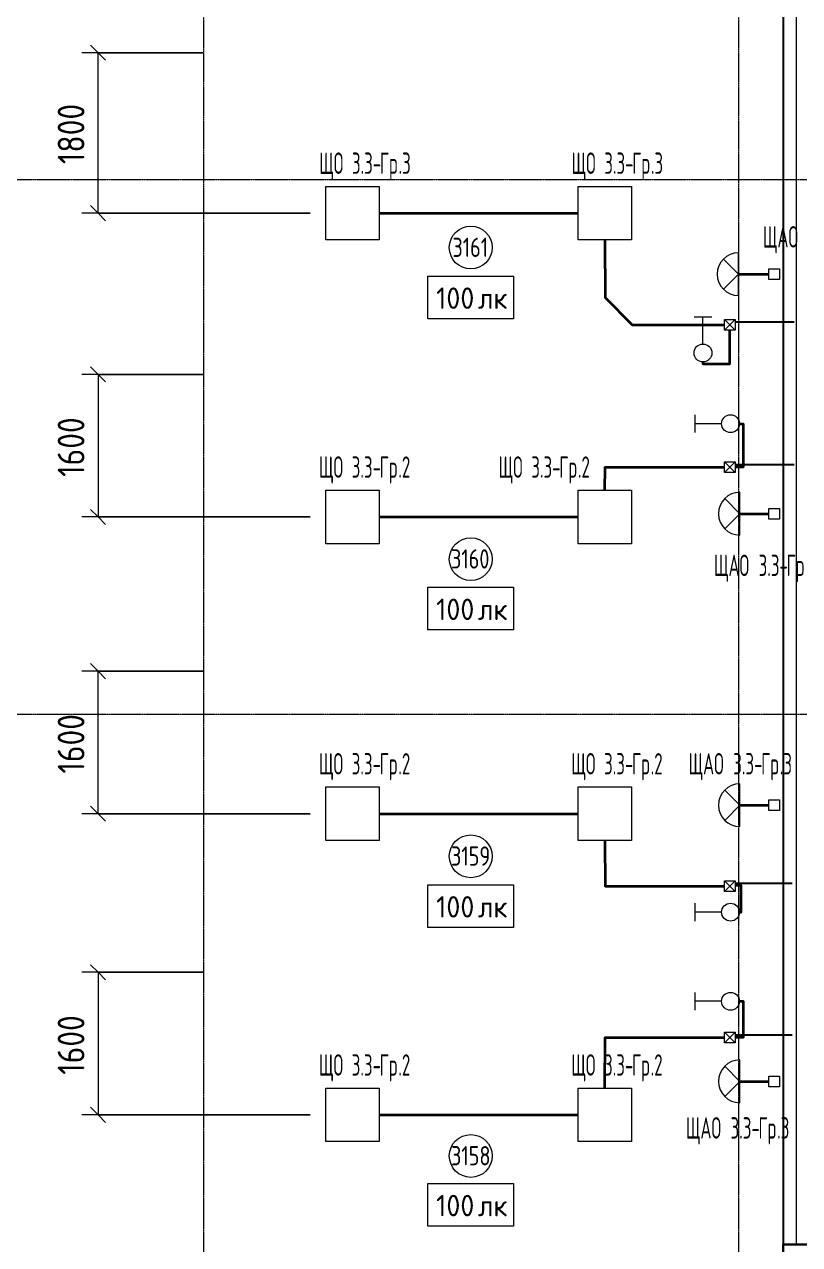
# Model space of a CAD drawing. Header units: millimetres. Extents: x -4730 to 98194, y -4296 to 93388.
# Drawn here: x 75991 to 84684, y 60549 to 74243 of the extents above; entities that cross this region are included whole.
import ezdxf

# ---------------------------------------------------------------- set-up
doc = ezdxf.new("R2010")
doc.units = ezdxf.units.MM
doc.linetypes.add('Линия сетки', pattern=[22.225, 12.7, -3.175, 3.175, -3.175])
for name, color, linetype, lineweight, true_color in [('Кабельные лотки', 5, 'Continuous', 25, 0x0000ff), ('Короба', 7, 'Continuous', 25, 0x008000), ('Соединительные детали кабельных лотков', 5, 'Continuous', 25, 0x0000ff), ('Типовые аннотации', 5, 'Continuous', 18, 0x0000ff)]:
    doc.layers.add(name, color=color, linetype=linetype, lineweight=lineweight, true_color=true_color)
for name, color, linetype, lineweight in [('Марки помещений', 7, 'Continuous', 9), ('Марки силовых электроприборов', 7, 'Continuous', 9), ('Осевая линия', 7, 'Continuous', 18), ('Оси', 7, 'Continuous', 9), ('Провода', 7, 'Continuous', 35), ('Размеры', 7, 'Continuous', 9), ('Размеры-120', 7, 'Continuous', 9)]:
    doc.layers.add(name, color=color, linetype=linetype, lineweight=lineweight)
doc.styles.add('GOST Common', font='GOST_Common.ttf', dxfattribs={"width": 0.6, "height": 240})
doc.styles.add('GOST Common_1', font='GOST_Common.ttf', dxfattribs={"width": 0.9, "height": 300})
doc.styles.add('GOST Common_2', font='GOST_Common.ttf', dxfattribs={"width": 0.8, "height": 216})
doc.styles.add('GOST Common_3', font='GOST_Common.ttf', dxfattribs={"height": 240})
doc.dimstyles.new('ADSK_Проверочный', dxfattribs={"dimscale": 304.8, "dimtxt": 301.714499, "dimasz": 0.556693, "dimexe": 0.590551, "dimexo": 0.590551, "dimgap": 0.19685, "dimtad": 1, "dimdec": 3, "dimrnd": 0.001, "dimdsep": 46, "dimtxsty": 'GOST Common_1', "dimblk1": 'OBLIQUE', "dimblk2": 'OBLIQUE', "dimsah": 1, "dimcen": 0.09, "dimazin": 0, "dimtfac": 1, "dimtdec": 4, "dimtix": 1, "dimtmove": 0, "dimatfit": 3, "dimfxl": 1, "dimtvp": 1, "dimtolj": 1, "dimtzin": 0, "dimarcsym": 2})

# ---------------------------------------------------------------- blocks, each defined once
blk = doc.blocks.new('M_Горизонтальный тройник для канального - Радиус 100 мм-2745902-3-й этаж')
at = {"layer": 'Соединительные детали кабельных лотков'}
for p, q in [((275, 150), (-275, 150)), ((-275, 150), (-275, -150)), ((-275, -150), (-275, 150)), ((-275, 150), (275, 150)), ((-275, 150), (-275, 150)), ((275, -150), (275, 150)), ((275, 150), (275, -150)), ((275, 150), (275, 150)), ((-275, -150), (-200, -150)), ((-200, -150), (-275, -150)), ((-275, -150), (-275, -150)), ((-100, -250), (-100, -325)), ((-100, -325), (-100, -250)), ((100, -325), (100, -250)), ((100, -250), (100, -325)), ((200, -150), (275, -150)), ((275, -150), (200, -150)), ((275, -150), (275, -150)), ((-100, -325), (100, -325)), ((100, -325), (-100, -325)), ((-100, -325), (-100, -325)), ((100, -325), (100, -325))]:
    blk.add_line(p, q, dxfattribs=at)
for centre, start, end in [((-200, -250), 0, 90), ((-200, -250), 0, 90), ((200, -250), 90, 180), ((200, -250), 90, 180)]:
    blk.add_arc(centre, 100, start, end, dxfattribs=at)
blk = doc.blocks.new('DIMBLOCK184-3-й этаж')
at = {"layer": 'Размеры-120'}
for p, q in [((76816, 73925), (76731, 74010)), ((77990, 73925), (76636, 73925)), ((76816, 72125), (76816, 73925)), ((76816, 73925), (76901, 73840)), ((76816, 73925), (77990, 73925)), ((76816, 72125), (76731, 72210)), ((79195, 72125), (76636, 72125)), ((76816, 72125), (76901, 72040)), ((76816, 72125), (79195, 72125))]:
    blk.add_line(p, q, dxfattribs=at)
at = {"layer": 'Размеры-120', "color": 0, "insert": (76364, 72675), "char_height": 300, "width": 840.71, "attachment_point": 1, "rotation": 90, "line_spacing_factor": 1.022761, "style": 'GOST Common_1'}
blk.add_mtext('1800', dxfattribs=at)
blk = doc.blocks.new('_Oblique')
at = {"color": 0, "linetype": 'ByBlock', "lineweight": -2}
blk.add_line((-0.5, -0.5), (0.5, 0.5), dxfattribs=at)
blk = doc.blocks.new('DIMBLOCK185-3-й этаж')
at = {"layer": 'Размеры-120'}
for p, q in [((76816, 70315), (76731, 70400)), ((77990, 70315), (76636, 70315)), ((76816, 70315), (76816, 68715)), ((76816, 70315), (76901, 70230)), ((76816, 70315), (77990, 70315)), ((76816, 68715), (76731, 68800)), ((79195, 68715), (76636, 68715)), ((76816, 68715), (76901, 68630)), ((76816, 68715), (79195, 68715))]:
    blk.add_line(p, q, dxfattribs=at)
at = {"layer": 'Размеры-120', "color": 0, "insert": (76364, 69165), "char_height": 300, "width": 840.71, "attachment_point": 1, "rotation": 90, "line_spacing_factor": 1.022761, "style": 'GOST Common_1'}
blk.add_mtext('1600', dxfattribs=at)
blk = doc.blocks.new('DIMBLOCK186-3-й этаж')
at = {"layer": 'Размеры-120'}
for p, q in [((77990, 66985), (76636, 66985)), ((76816, 66985), (76731, 67070)), ((76816, 65385), (76816, 66985)), ((76816, 66985), (76901, 66900)), ((76816, 66985), (77990, 66985)), ((76816, 65385), (76731, 65470)), ((79195, 65385), (76636, 65385)), ((76816, 65385), (76901, 65300)), ((76816, 65385), (79195, 65385))]:
    blk.add_line(p, q, dxfattribs=at)
at = {"layer": 'Размеры-120', "color": 0, "insert": (76364, 65835), "char_height": 300, "width": 840.71, "attachment_point": 1, "rotation": 90, "line_spacing_factor": 1.022761, "style": 'GOST Common_1'}
blk.add_mtext('1600', dxfattribs=at)
blk = doc.blocks.new('DIMBLOCK187-3-й этаж')
at = {"layer": 'Размеры-120'}
for p, q in [((76816, 63605), (76731, 63690)), ((77990, 63605), (76636, 63605)), ((76816, 63605), (76816, 62005)), ((76816, 63605), (76901, 63520)), ((76816, 63605), (77990, 63605)), ((76816, 62005), (76731, 62090)), ((79195, 62005), (76636, 62005)), ((76816, 62005), (76901, 61920)), ((76816, 62005), (79195, 62005))]:
    blk.add_line(p, q, dxfattribs=at)
at = {"layer": 'Размеры-120', "color": 0, "insert": (76364, 62455), "char_height": 300, "width": 840.71, "attachment_point": 1, "rotation": 90, "line_spacing_factor": 1.022761, "style": 'GOST Common_1'}
blk.add_mtext('1600', dxfattribs=at)
blk = doc.blocks.new('ADSK_Марка_Помещение_1_ГОСТ21-501-2011 - Номер-85995-3-й этаж')
at = {"layer": 'Марки помещений'}
blk.add_circle((0, 0), 2, dxfattribs=at)
blk = doc.blocks.new('Морка помещения_освещённость_ - Морка помещения_освещённость_-1484368-3-й этаж')
at = {"layer": 'Марки помещений', "color": 190, "true_color": 0x8000ff}
for p, q in [((-4, 0), (-4, 4)), ((-4, 4), (4, 4)), ((4, 4), (4, 0)), ((4, 0), (-4, 0))]:
    blk.add_line(p, q, dxfattribs=at)

msp = doc.modelspace()

# ---------------------------------------------------------------- linework, layer by layer
at = {"layer": 'Кабельные лотки'}
for p in [(84497.9607, 87248.1437), (84797.9607, 60549.3828)]:
    msp.add_line(p, (84497.9607, 60549.3828), dxfattribs=at)
at = {"layer": 'Короба'}
for p, q in [((83961.8917, 70904.499), (84621.8917, 70904.499)), ((83961.8917, 69304.499), (84621.8917, 69304.499)), ((83961.8917, 64604.499), (84601.8917, 64604.499)), ((83961.8917, 62904.499), (84601.8917, 62904.499))]:
    msp.add_line(p, q, dxfattribs=at)
at = {"layer": 'Осевая линия'}
msp.add_line((84647.9607, 60549.3828), (84647.9607, 87248.1437), dxfattribs=at)
at = {"layer": 'Оси', "linetype": 'Линия сетки'}
for p, q in [((78000, 93388.3703), (78000, -3096.3487)), ((84000, 93388.3703), (84000, -3096.3487)), ((98194.2682, 72500), (-3530.0173, 72500)), ((98194.2682, 66500), (-3530.0173, 66500))]:
    msp.add_line(p, q, dxfattribs=at)
at = {"layer": 'Провода'}
for p, q in [((79970, 72125), (82200, 72125)), ((84000, 71440.0005), (84340, 71440)), ((84015, 68751.849), (84340, 68751.8485)), ((79970, 68715), (82200, 68715)), ((84015, 65480.0005), (84340, 65480)), ((79970, 65385), (82200, 65385)), ((84015, 62381.3499), (84340, 62381.3494)), ((79970, 62005), (82200, 62005))]:
    msp.add_line(p, q, dxfattribs=at)
at = {"layer": 'Провода', "flags": 128}
for points in [[(82500.5425, 71825), (82501.7128, 71177.8005), (82807.064, 70873.0006), (83841.8917, 70872.999)], [(83600, 70455.6433), (83600, 70435), (83901.6325, 70435), (83901.6325, 70812.999)], [(84009.3567, 69761.8431), (84050, 69761.8431), (84050, 69273.001), (83961.8917, 69272.9998)], [(82501.2172, 69015), (82502.264, 69273.001), (83841.8917, 69272.999)], [(82500.8364, 65085), (82502.264, 64573.001), (83841.8917, 64572.999)], [(84009.3567, 64280), (84030, 64280), (84030, 64580), (83961.8917, 64576.2779)], [(84009.3567, 63280), (84050, 63280), (84050, 62873.001), (83961.8917, 62872.9998)], [(82500.7825, 62305), (82502.264, 62873.001), (83841.8917, 62872.999)]]:
    msp.add_lwpolyline(points, dxfattribs=at)
at = {"layer": 'Типовые аннотации'}
for p, q in [((79370, 72425), (79970, 72425)), ((79370, 71825), (79370, 72425)), ((79970, 72425), (79970, 71825)), ((82200, 72425), (82800, 72425)), ((82200, 71825), (82200, 72425)), ((82800, 72425), (82800, 71825)), ((79970, 71825), (79370, 71825)), ((82800, 71825), (82200, 71825)), ((83700, 70955.6433), (83500, 70955.6433)), ((83600, 70655.6433), (83600, 70955.6433)), ((83509.3567, 69861.8431), (83509.3567, 69661.8431)), ((83809.3567, 69761.8431), (83509.3567, 69761.8431)), ((79370, 69015), (79970, 69015)), ((79370, 68415), (79370, 69015)), ((79970, 69015), (79970, 68415)), ((82200, 69015), (82800, 69015)), ((82200, 68415), (82200, 69015)), ((82800, 69015), (82800, 68415)), ((79970, 68415), (79370, 68415)), ((82800, 68415), (82200, 68415)), ((79370, 65685), (79970, 65685)), ((79370, 65085), (79370, 65685)), ((79970, 65685), (79970, 65085)), ((82200, 65685), (82800, 65685)), ((82200, 65085), (82200, 65685)), ((82800, 65685), (82800, 65085)), ((79970, 65085), (79370, 65085)), ((82800, 65085), (82200, 65085)), ((83509.3567, 64380), (83509.3567, 64180)), ((83809.3567, 64280), (83509.3567, 64280)), ((83509.3567, 63380), (83509.3567, 63180)), ((83809.3567, 63280), (83509.3567, 63280)), ((79370, 62305), (79970, 62305)), ((79370, 61705), (79370, 62305)), ((79970, 62305), (79970, 61705)), ((82200, 62305), (82800, 62305)), ((82200, 61705), (82200, 62305)), ((82800, 62305), (82800, 61705)), ((79970, 61705), (79370, 61705)), ((82800, 61705), (82200, 61705))]:
    msp.add_line(p, q, dxfattribs=at)
at = {"layer": 'Типовые аннотации', "color": 1, "true_color": 0xff0000}
for p, q in [((84000, 71200), (84000, 71680)), ((84000, 71440), (83830.2944, 71609.7056)), ((84340, 71500), (84460, 71500)), ((84340, 71380), (84340, 71500)), ((84460, 71500), (84460, 71380)), ((84000, 71440), (83830.2944, 71270.2944)), ((84460, 71380), (84340, 71380)), ((84015, 68751.8485), (83845.2944, 68921.5541)), ((84015, 68511.8485), (84015, 68991.8485)), ((84015, 68751.8485), (83845.2944, 68582.1429)), ((84340, 68811.8485), (84460, 68811.8485)), ((84340, 68691.8485), (84340, 68811.8485)), ((84460, 68811.8485), (84460, 68691.8485)), ((84460, 68691.8485), (84340, 68691.8485)), ((84015, 65480), (83845.2944, 65649.7056)), ((84015, 65240), (84015, 65720)), ((84015, 65480), (83845.2944, 65310.2944)), ((84340, 65540), (84460, 65540)), ((84340, 65420), (84340, 65540)), ((84460, 65540), (84460, 65420)), ((84460, 65420), (84340, 65420)), ((84015, 62141.3494), (84015, 62621.3494)), ((84015, 62381.3494), (83845.2944, 62551.055)), ((84015, 62381.3494), (83845.2944, 62211.6438)), ((84340, 62441.3494), (84460, 62441.3494)), ((84340, 62321.3494), (84340, 62441.3494)), ((84460, 62321.3494), (84340, 62321.3494)), ((84460, 62441.3494), (84460, 62321.3494))]:
    msp.add_line(p, q, dxfattribs=at)
at = {"layer": 'Типовые аннотации', "color": 7}
for p, q in [((83841.8917, 70932.999), (83961.8917, 70932.999)), ((83841.8917, 70812.999), (83841.8917, 70932.999)), ((83841.8917, 70932.999), (83961.8917, 70812.999)), ((83841.8917, 70812.999), (83961.8917, 70932.999)), ((83961.8917, 70932.999), (83961.8917, 70812.999)), ((83961.8917, 70812.999), (83841.8917, 70812.999)), ((83841.8917, 69332.999), (83961.8917, 69332.999)), ((83841.8917, 69212.999), (83841.8917, 69332.999)), ((83841.8917, 69332.999), (83961.8917, 69212.999)), ((83841.8917, 69212.999), (83961.8917, 69332.999)), ((83961.8917, 69332.999), (83961.8917, 69212.999)), ((83961.8917, 69212.999), (83841.8917, 69212.999)), ((83841.8917, 64632.999), (83961.8917, 64632.999)), ((83841.8917, 64512.999), (83841.8917, 64632.999)), ((83841.8917, 64632.999), (83961.8917, 64512.999)), ((83841.8917, 64512.999), (83961.8917, 64632.999)), ((83961.8917, 64512.999), (83841.8917, 64512.999)), ((83961.8917, 64632.999), (83961.8917, 64512.999)), ((83841.8917, 62932.999), (83961.8917, 62932.999)), ((83841.8917, 62812.999), (83841.8917, 62932.999)), ((83841.8917, 62932.999), (83961.8917, 62812.999)), ((83841.8917, 62812.999), (83961.8917, 62932.999)), ((83961.8917, 62932.999), (83961.8917, 62812.999)), ((83961.8917, 62812.999), (83841.8917, 62812.999))]:
    msp.add_line(p, q, dxfattribs=at)
at = {"layer": 'Типовые аннотации'}
for centre in [(83600, 70555.6433), (83909.3567, 69761.8431), (83909.3567, 64280), (83909.3567, 63280)]:
    msp.add_circle(centre, 100, dxfattribs=at)
at = {"layer": 'Типовые аннотации', "color": 1, "true_color": 0xff0000}
for centre in [(84000, 71440), (84015, 68751.8485), (84015, 65480), (84015, 62381.3494)]:
    msp.add_arc(centre, 240, 90, 270, dxfattribs=at)

# ---------------------------------------------------------------- block references
at = {"layer": 'Марки помещений', "xscale": 120, "yscale": 120, "zscale": 120}
for p in [(80995.6746, 71738.3166), (80995.6746, 68241.5737), (80995.6746, 64907.0676), (80995.6746, 61544.1827)]:
    msp.add_blockref('ADSK_Марка_Помещение_1_ГОСТ21-501-2011 - Номер-85995-3-й этаж', p, dxfattribs=at)
at = {"layer": 'Марки помещений', "color": 190, "true_color": 0x8000ff, "xscale": 120, "yscale": 120, "zscale": 120}
for p in [(80995.6746, 70939.1358), (80995.6746, 67446.9423), (80995.6746, 64108.2752), (80995.6746, 60755.5601)]:
    msp.add_blockref('Морка помещения_освещённость_ - Морка помещения_освещённость_-1484368-3-й этаж', p, dxfattribs=at)
at = {"layer": 'Соединительные детали кабельных лотков', "rotation": 90}
msp.add_blockref('M_Горизонтальный тройник для канального - Радиус 100 мм-2745902-3-й этаж', (84647.9607, 60274.3828), dxfattribs=at)
msp.add_blockref('M_Горизонтальный тройник для канального - Радиус 100 мм-2745902-3-й этаж', (84647.9607, 60274.3828), dxfattribs=at)

# ---------------------------------------------------------------- texts
at = {"layer": 'Марки помещений', "char_height": 216, "attachment_point": 1, "style": 'GOST Common_2'}
for s, insert, width in [('3161', (80790.3986, 71849.1038), 507.9492), ('3160', (80774.5586, 68352.3609), 546.4302), ('3159', (80774.5586, 65017.8548), 546.4302), ('3158', (80774.5586, 61654.9699), 546.4302)]:
    msp.add_mtext(s, dxfattribs=dict(at, insert=insert, width=width))
at = {"layer": 'Марки помещений', "color": 190, "true_color": 0x8000ff, "char_height": 240, "attachment_point": 1, "style": 'GOST Common_3'}
for s, insert, width in [('100', (80607.7907, 71290.8478), 567.59475), ('лк', (81076.1032, 71290.8478), 413.67075), ('100', (80607.7907, 67798.6542), 567.59475), ('лк', (81076.1032, 67798.6542), 413.67075), ('100', (80607.7907, 64459.9871), 567.59475), ('лк', (81076.1032, 64459.9871), 413.67075), ('100', (80607.7907, 61107.2721), 567.59475), ('лк', (81076.1032, 61107.2721), 413.67075)]:
    msp.add_mtext(s, dxfattribs=dict(at, insert=insert, width=width))
at = {"layer": 'Марки силовых электроприборов', "char_height": 240, "attachment_point": 1, "style": 'GOST Common'}
for s, insert, width in [('ЩО', (79295.2453, 72805.1824), 340.55685), (' 3.3-', (79576.2328, 72805.1824), 484.8606), ('Гр', (79976.2828, 72805.1824), 253.9746), ('.3', (80185.8328, 72805.1824), 173.1645), ('ЩО', (82125.2453, 72805.1824), 340.55685), (' 3.3-', (82406.2328, 72805.1824), 484.8606), ('Гр', (82806.2828, 72805.1824), 253.9746), ('.3', (83015.8328, 72805.1824), 173.1645), ('ЩАО', (84271.5597, 71978.8784), 502.17705), ('ЩО', (79292.7253, 69395.1824), 340.55685), (' 3.3-', (79573.7128, 69395.1824), 484.8606), ('Гр', (79973.7628, 69395.1824), 253.9746), ('.2', (80183.3128, 69395.1824), 178.93665), ('ЩО', (81306.8416, 69395.1824), 340.55685), (' 3.3-', (81587.8291, 69395.1824), 484.8606), ('Гр', (81987.8791, 69395.1824), 253.9746), ('.2', (82197.4291, 69395.1824), 178.93665), ('ЩАО', (83722.7695, 68291.8749), 502.17705), (' 3.3-', (84137.107, 68291.8749), 484.8606), ('Гр', (84537.157, 68291.8749), 253.9746), ('ЩО', (79292.7253, 66065.1824), 340.55685), (' 3.3-', (79573.7128, 66065.1824), 484.8606), ('Гр', (79973.7628, 66065.1824), 253.9746), ('.2', (80183.3128, 66065.1824), 178.93665), ('ЩО', (82122.7253, 66065.1824), 340.55685), (' 3.3-', (82403.7128, 66065.1824), 484.8606), ('Гр', (82803.7628, 66065.1824), 253.9746), ('.2', (83013.3128, 66065.1824), 178.93665), ('ЩАО', (83437.6514, 66065.1824), 502.17705), (' 3.3-', (83851.9889, 66065.1824), 484.8606), ('Гр', (84252.0389, 66065.1824), 253.9746), ('.3', (84461.5889, 66065.1824), 173.1645), ('ЩО', (79292.7253, 62685.1824), 340.55685), (' 3.3-', (79573.7128, 62685.1824), 484.8606), ('Гр', (79973.7628, 62685.1824), 253.9746), ('.2', (80183.3128, 62685.1824), 178.93665), ('ЩО', (82122.7253, 62685.1824), 340.55685), (' 3.3-', (82403.7128, 62685.1824), 484.8606), ('Гр', (82803.7628, 62685.1824), 253.9746), ('.2', (83013.3128, 62685.1824), 178.93665), ('ЩАО', (83407.9285, 61978.6875), 502.17705), (' 3.3-', (83822.266, 61978.6875), 484.8606), ('Гр', (84222.316, 61978.6875), 253.9746), ('.3', (84431.866, 61978.6875), 173.1645)]:
    msp.add_mtext(s, dxfattribs=dict(at, insert=insert, width=width))

# ---------------------------------------------------------------- dimensions: what is measured, and where the dimension line sits
at = {"layer": 'Размеры'}
for base, p1, p2, override, picture, middle in [((76815.9792, 73925), (79374.764, 72125), (78170, 73925), {"dimpost": '<>', "dimfxl": 2165.976974}, 'DIMBLOCK184-3-й этаж', (76605.9792, 73025)), ((76815.9792, 68715), (78170, 70315), (79374.764, 68715), {"dimpost": '<>', "dimfxl": 2002.862015}, 'DIMBLOCK185-3-й этаж', (76605.9792, 69515)), ((76815.9792, 66985), (79374.764, 65385), (78170, 66985), {"dimpost": '<>', "dimfxl": 2002.862015}, 'DIMBLOCK186-3-й этаж', (76605.9792, 66185)), ((76815.9792, 62005), (78170, 63605), (79374.764, 62005), {"dimpost": '<>', "dimfxl": 2002.862015}, 'DIMBLOCK187-3-й этаж', (76605.9792, 62805))]:
    dim = msp.add_linear_dim(base=base, p1=p1, p2=p2, angle=90, dimstyle='ADSK_Проверочный', override=override, dxfattribs=at)
    dim.commit()
    dim.dimension.update_dxf_attribs({"geometry": picture, "text_midpoint": middle})

doc.saveas('drawing.dxf')
